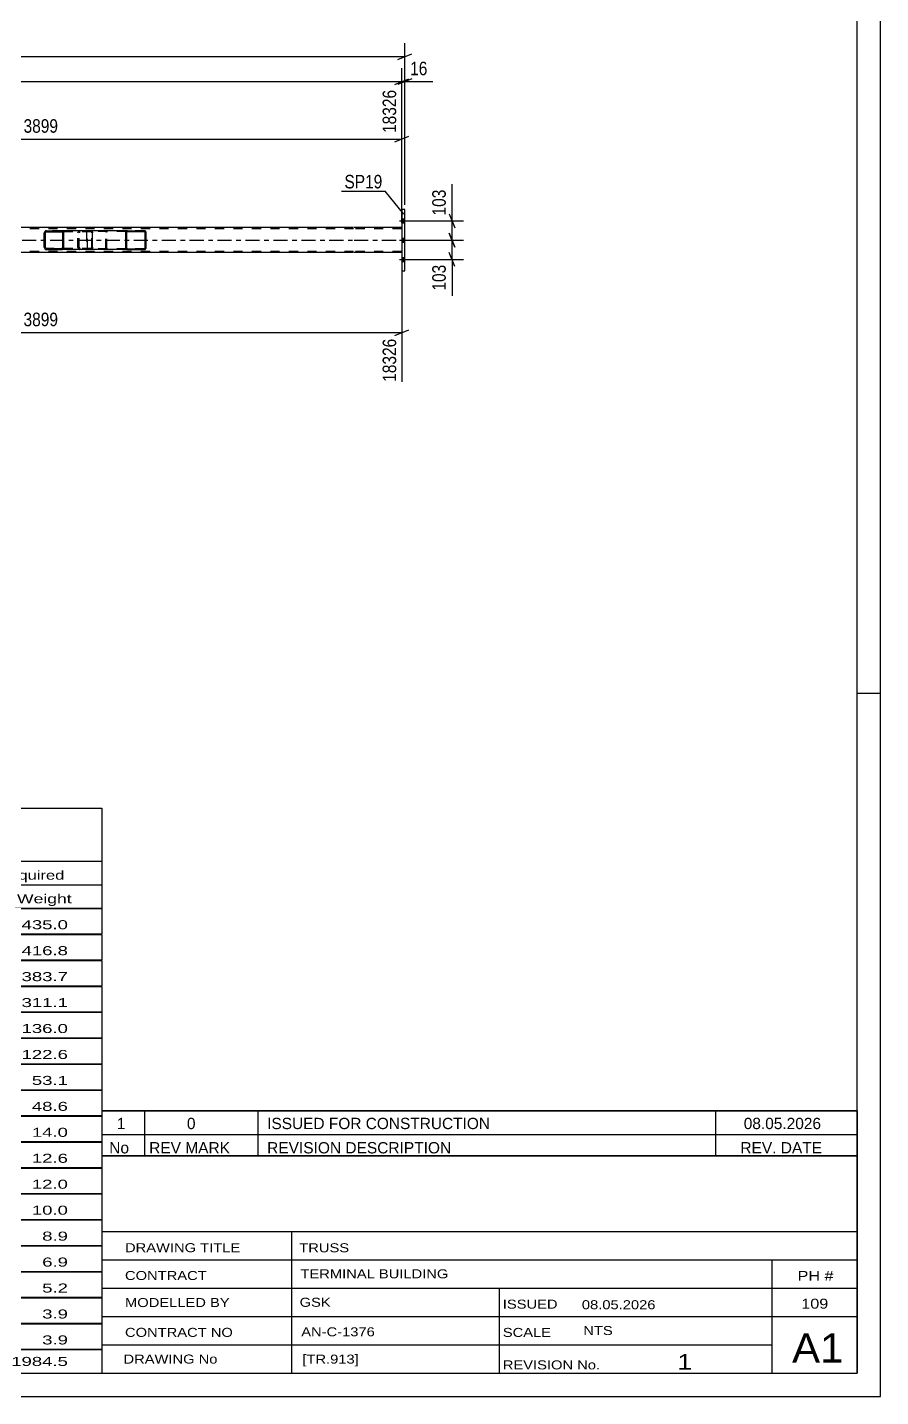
# Model space of a CAD drawing. Header units: millimetres. Extents: x 0 to 841, y 0 to 594.
# Drawn here: x 660.2 to 841, y 0 to 290.2 of the extents above; entities that cross this region are included whole.
import ezdxf

# ---------------------------------------------------------------- set-up
doc = ezdxf.new("R2010")
doc.units = ezdxf.units.MM
doc.linetypes.add('DXK_LINE_DOT2', pattern=[3.9198, 1.9599, -1.9599])
doc.linetypes.add('DXK_LINE_DOT3', pattern=[5.9187, 2.979, -0.9799, 0.9799, -0.9799])
doc.styles.add('Arial Narrow', font='ARIALN.TTF', dxfattribs={"height": 0.2})

# ---------------------------------------------------------------- blocks, each defined once
blk = doc.blocks.new('Unknown-318885239-1133')
at = {"color": 5, "linetype": 'Continuous'}
for p, q in [((841, 0), (841, 594)), ((836, 5), (836, 589)), ((841, 149), (836, 149)), ((5, 5), (836, 5)), ((0, 0), (841, 0))]:
    blk.add_line(p, q, dxfattribs=at)
blk = doc.blocks.new('Bolt-318885239-6133 - 6049')
at = {"linetype": 'Continuous'}
for points in [[(740.18, 248.77), (740.18, 249.65), (739.54, 249.65), (739.54, 248.77)], [(740.18, 248.77), (740.18, 249.65), (739.54, 249.65), (739.54, 248.77)], [(740.18, 248.77), (740.18, 249.65), (739.54, 249.65), (739.54, 248.77)], [(740.18, 244.67), (740.18, 245.55), (739.54, 245.55), (739.54, 244.67)], [(740.18, 244.67), (740.18, 245.55), (739.54, 245.55), (739.54, 244.67)], [(740.18, 240.57), (740.18, 241.45), (739.54, 241.45), (739.54, 240.57)], [(740.18, 240.57), (740.18, 241.45), (739.54, 241.45), (739.54, 240.57)], [(740.18, 240.57), (740.18, 241.45), (739.54, 241.45), (739.54, 240.57)]]:
    blk.add_hatch(color=1, dxfattribs=at).paths.add_polyline_path(points)
at = {"color": 1, "linetype": 'Continuous'}
for p, q in [((739.54, 249.65), (740.18, 249.65)), ((739.54, 249.65), (740.18, 249.65)), ((739.54, 249.65), (740.18, 249.65)), ((739.02, 249.21), (742.34, 249.21)), ((739.02, 249.21), (742.34, 249.21)), ((739.02, 249.21), (742.34, 249.21)), ((739.54, 248.77), (740.18, 248.77)), ((739.54, 248.77), (740.18, 248.77)), ((739.54, 248.77), (740.18, 248.77)), ((739.02, 245.11), (742.34, 245.11)), ((739.02, 245.11), (742.34, 245.11)), ((739.54, 245.55), (740.18, 245.55)), ((739.54, 245.55), (740.18, 245.55)), ((739.54, 244.67), (740.18, 244.67)), ((739.54, 244.67), (740.18, 244.67)), ((739.02, 241.01), (742.34, 241.01)), ((739.02, 241.01), (742.34, 241.01)), ((739.02, 241.01), (742.34, 241.01)), ((739.54, 241.45), (740.18, 241.45)), ((739.54, 241.45), (740.18, 241.45)), ((739.54, 241.45), (740.18, 241.45)), ((739.54, 240.57), (740.18, 240.57)), ((739.54, 240.57), (740.18, 240.57)), ((739.54, 240.57), (740.18, 240.57))]:
    blk.add_line(p, q, dxfattribs=at)
blk = doc.blocks.new('Part-318885239-6185 - 6049')
at = {"color": 2, "linetype": 'Continuous'}
for p, q in [((729.32, 247.75), (67.2, 247.75)), ((739.54, 247.75), (729.42, 247.75)), ((729.32, 242.47), (591.73, 242.47)), ((739.54, 242.47), (729.42, 242.47))]:
    blk.add_line(p, q, dxfattribs=at)
at = {"color": 7, "linetype": 'DXK_LINE_DOT2'}
for p, q in [((729.32, 247.51), (67.2, 247.51)), ((739.54, 247.51), (729.42, 247.51)), ((739.54, 247.75), (739.54, 242.47)), ((729.32, 242.71), (67.2, 242.71)), ((739.54, 242.71), (729.42, 242.71))]:
    blk.add_line(p, q, dxfattribs=at)
at = {"color": 7, "linetype": 'DXK_LINE_DOT3'}
for p, q in [((67.2, 245.11), (729.32, 245.11)), ((729.42, 245.11), (739.54, 245.11))]:
    blk.add_line(p, q, dxfattribs=at)
blk = doc.blocks.new('Part-318885239-6239 - 6049')
at = {"color": 2, "linetype": 'Continuous'}
for p, q in [((740.18, 251.61), (739.54, 251.61)), ((739.54, 251.61), (739.54, 238.61)), ((740.18, 238.61), (740.18, 251.61)), ((739.54, 238.61), (740.18, 238.61))]:
    blk.add_line(p, q, dxfattribs=at)
blk = doc.blocks.new('Part-318885239-6264 - 6049')
at = {"linetype": 'Continuous'}
h = blk.add_hatch(dxfattribs=at)
h.set_pattern_fill('', scale=0.7, style=0, pattern_type=0)
h.set_pattern_definition([(45, (685.323, 246.9116), (-1.57154, 1.57154), [])])
h.paths.add_polyline_path([(685.35, 246.79), (685.32, 246.91), (685.25, 247.02), (685.14, 247.08), (685.01, 247.11), (681.43, 247.11), (681.3, 247.08), (681.19, 247.02), (681.12, 246.91), (681.09, 246.79), (681.09, 243.43), (681.12, 243.31), (681.19, 243.2), (681.3, 243.13), (681.43, 243.11), (685.01, 243.11), (685.14, 243.13), (685.25, 243.2), (685.32, 243.31), (685.35, 243.43)])
h.paths.add_polyline_path([(685.17, 243.37), (685.13, 243.32), (685.07, 243.28), (685.01, 243.27), (681.43, 243.27), (681.37, 243.28), (681.31, 243.32), (681.28, 243.37), (681.26, 243.43), (681.26, 246.79), (681.28, 246.85), (681.31, 246.9), (681.37, 246.94), (681.43, 246.95), (685.01, 246.95), (685.07, 246.94), (685.13, 246.9), (685.17, 246.85), (685.18, 246.79), (685.18, 243.43)])
at = {"color": 7, "linetype": 'DXK_LINE_DOT2'}
for p, q in [((672.74, 246.79), (672.75, 246.81)), ((672.74, 246.79), (672.74, 243.43)), ((672.75, 246.81), (672.77, 246.91)), ((672.93, 246.85), (672.91, 246.79)), ((672.91, 243.43), (672.91, 246.79)), ((672.96, 246.9), (672.93, 246.85)), ((672.95, 247.08), (673.08, 247.11)), ((673.02, 246.94), (672.96, 246.9)), ((673.08, 246.95), (673.02, 246.94)), ((673.74, 247.11), (673.08, 247.11)), ((685.01, 246.95), (673.08, 246.95)), ((676.66, 247.11), (676.79, 247.08)), ((676.72, 246.94), (676.66, 246.95)), ((676.78, 246.9), (676.72, 246.94)), ((676.82, 246.85), (676.78, 246.9)), ((676.83, 246.79), (676.82, 246.85)), ((676.83, 243.43), (676.83, 246.79)), ((676.97, 246.91), (677, 246.79)), ((677, 243.43), (677, 246.79)), ((685.01, 247.11), (681.43, 247.11)), ((672.77, 243.31), (672.74, 243.43)), ((672.91, 243.43), (672.93, 243.37)), ((672.93, 243.37), (672.96, 243.32)), ((673.08, 243.11), (672.95, 243.13)), ((672.96, 243.32), (673.02, 243.28)), ((673.02, 243.28), (673.08, 243.27)), ((685.01, 243.27), (673.08, 243.27)), ((673.74, 243.11), (673.08, 243.11)), ((676.66, 243.27), (676.72, 243.28)), ((676.79, 243.13), (676.66, 243.11)), ((676.72, 243.28), (676.78, 243.32)), ((676.78, 243.32), (676.82, 243.37)), ((676.82, 243.37), (676.83, 243.43)), ((677, 243.43), (676.97, 243.31)), ((685.01, 243.11), (681.43, 243.11))]:
    blk.add_line(p, q, dxfattribs=at)
at = {"color": 2, "linetype": 'Continuous'}
for p, q in [((681.43, 247.11), (673.74, 247.11)), ((681.12, 246.91), (681.09, 246.79)), ((681.09, 243.43), (681.09, 246.79)), ((681.26, 246.79), (681.28, 246.85)), ((681.26, 243.43), (681.26, 246.79)), ((681.28, 246.85), (681.31, 246.9)), ((681.43, 247.11), (681.3, 247.08)), ((681.31, 246.9), (681.37, 246.94)), ((681.37, 246.94), (681.43, 246.95)), ((681.43, 247.11), (685.01, 247.11)), ((681.43, 246.95), (685.01, 246.95)), ((685.14, 247.08), (685.01, 247.11)), ((685.01, 246.95), (685.07, 246.94)), ((685.07, 246.94), (685.13, 246.9)), ((685.13, 246.9), (685.17, 246.85)), ((685.17, 246.85), (685.18, 246.79)), ((685.18, 243.43), (685.18, 246.79)), ((685.35, 246.79), (685.32, 246.91)), ((685.35, 243.43), (685.35, 246.79)), ((681.43, 243.11), (673.74, 243.11)), ((681.09, 243.43), (681.12, 243.31)), ((681.28, 243.37), (681.26, 243.43)), ((681.31, 243.32), (681.28, 243.37)), ((681.3, 243.13), (681.43, 243.11)), ((681.37, 243.28), (681.31, 243.32)), ((681.43, 243.27), (681.37, 243.28)), ((681.43, 243.27), (685.01, 243.27)), ((681.43, 243.11), (685.01, 243.11)), ((685.07, 243.28), (685.01, 243.27)), ((685.01, 243.11), (685.14, 243.13)), ((685.13, 243.32), (685.07, 243.28)), ((685.17, 243.37), (685.13, 243.32)), ((685.18, 243.43), (685.17, 243.37)), ((685.32, 243.31), (685.35, 243.43))]:
    blk.add_line(p, q, dxfattribs=at)
at = {"color": 7, "linetype": 'DXK_LINE_DOT2'}
for centre, start, end in [((673.07, 246.78), 110.7583, 155.68), ((676.67, 246.78), 24.32, 69.2417), ((673.07, 243.44), 204.32, 249.2417), ((676.67, 243.44), 290.7583, 335.68)]:
    blk.add_arc(centre, 0.331, start, end, dxfattribs=at)
at = {"color": 2, "linetype": 'Continuous'}
for centre, start, end in [((681.42, 246.78), 110.7583, 155.68), ((685.02, 246.78), 24.32, 69.2417), ((681.42, 243.44), 204.32, 249.2417), ((685.02, 243.44), 290.7583, 335.68)]:
    blk.add_arc(centre, 0.331, start, end, dxfattribs=at)
blk = doc.blocks.new('Part-318885239-6293 - 6049')
at = {"linetype": 'Continuous'}
h = blk.add_hatch(dxfattribs=at)
h.set_pattern_fill('', scale=0.7, style=0, pattern_type=0)
h.set_pattern_definition([(45, (667.8991, 246.8129), (-1.57154, 1.57154), [])])
h.paths.add_polyline_path([(667.94, 246.63), (667.9, 246.81), (667.79, 246.97), (667.63, 247.07), (667.43, 247.11), (664.25, 247.11), (664.06, 247.07), (663.89, 246.97), (663.79, 246.81), (663.75, 246.63), (663.75, 243.59), (663.79, 243.41), (663.89, 243.25), (664.06, 243.15), (664.25, 243.11), (667.43, 243.11), (667.63, 243.15), (667.79, 243.25), (667.9, 243.41), (667.94, 243.59)])
h.paths.add_polyline_path([(667.67, 243.5), (667.61, 243.42), (667.53, 243.37), (667.43, 243.35), (664.25, 243.35), (664.15, 243.37), (664.07, 243.42), (664.02, 243.5), (664, 243.59), (664, 246.63), (664.02, 246.72), (664.07, 246.8), (664.15, 246.85), (664.25, 246.87), (667.43, 246.87), (667.53, 246.85), (667.61, 246.8), (667.67, 246.72), (667.69, 246.63), (667.69, 243.59)])
at = {"color": 2, "linetype": 'Continuous'}
for p, q in [((663.79, 246.81), (663.75, 246.63)), ((664, 246.63), (664.02, 246.72)), ((664.02, 246.72), (664.07, 246.8)), ((664.25, 247.11), (664.06, 247.07)), ((664.07, 246.8), (664.15, 246.85)), ((664.15, 246.85), (664.25, 246.87)), ((664.25, 247.11), (667.43, 247.11)), ((664.25, 246.87), (667.43, 246.87)), ((673.74, 247.11), (667.43, 247.11)), ((667.63, 247.07), (667.43, 247.11)), ((667.43, 246.87), (667.53, 246.85)), ((667.53, 246.85), (667.61, 246.8)), ((667.61, 246.8), (667.67, 246.72)), ((667.67, 246.72), (667.69, 246.63)), ((667.94, 246.63), (667.9, 246.81)), ((673.74, 247.11), (673.84, 247.07)), ((673.84, 247.07), (673.93, 246.97)), ((673.93, 246.97), (673.99, 246.81)), ((673.99, 246.81), (674.01, 246.63)), ((663.75, 243.59), (663.75, 246.63)), ((664, 243.59), (664, 246.63)), ((667.69, 243.59), (667.69, 246.63)), ((667.94, 243.59), (667.94, 246.63)), ((674.01, 243.59), (674.01, 246.63)), ((663.75, 243.59), (663.79, 243.41)), ((664.02, 243.5), (664, 243.59)), ((664.07, 243.42), (664.02, 243.5)), ((664.06, 243.15), (664.25, 243.11)), ((664.15, 243.37), (664.07, 243.42)), ((664.25, 243.35), (664.15, 243.37)), ((664.25, 243.35), (667.43, 243.35)), ((664.25, 243.11), (667.43, 243.11)), ((667.53, 243.37), (667.43, 243.35)), ((667.43, 243.11), (667.63, 243.15)), ((673.74, 243.11), (667.43, 243.11)), ((667.61, 243.42), (667.53, 243.37)), ((667.67, 243.5), (667.61, 243.42)), ((667.69, 243.59), (667.67, 243.5)), ((667.9, 243.41), (667.94, 243.59)), ((673.84, 243.15), (673.74, 243.11)), ((673.93, 243.25), (673.84, 243.15)), ((673.99, 243.41), (673.93, 243.25)), ((674.01, 243.59), (673.99, 243.41))]:
    blk.add_line(p, q, dxfattribs=at)
at = {"color": 7, "linetype": 'DXK_LINE_DOT2'}
for p, q in [((667.43, 247.11), (664.25, 247.11)), ((673.74, 246.87), (664.25, 246.87)), ((670.9, 246.63), (670.94, 246.81)), ((671.17, 246.72), (671.15, 246.63)), ((671.22, 246.8), (671.17, 246.72)), ((671.21, 247.07), (671.4, 247.11)), ((671.22, 246.8), (671.24, 246.81)), ((671.24, 246.81), (671.3, 246.85)), ((671.3, 246.85), (671.4, 246.87)), ((672.74, 246.87), (672.74, 247.11)), ((673.79, 246.85), (673.74, 246.87)), ((673.83, 246.8), (673.79, 246.85)), ((673.86, 246.72), (673.83, 246.8)), ((673.87, 246.63), (673.86, 246.72)), ((670.9, 243.59), (670.9, 246.63)), ((671.15, 243.59), (671.15, 246.63)), ((673.87, 243.59), (673.87, 246.63)), ((673.74, 243.35), (664.25, 243.35)), ((667.43, 243.11), (664.25, 243.11)), ((670.94, 243.41), (670.9, 243.59)), ((671.15, 243.59), (671.17, 243.5)), ((671.17, 243.5), (671.22, 243.42)), ((671.4, 243.11), (671.21, 243.15)), ((671.22, 243.42), (671.24, 243.41)), ((671.24, 243.41), (671.3, 243.37)), ((671.3, 243.37), (671.4, 243.35)), ((672.74, 243.11), (672.74, 243.35)), ((673.74, 243.35), (673.79, 243.37)), ((673.79, 243.37), (673.83, 243.42)), ((673.83, 243.42), (673.86, 243.5)), ((673.86, 243.5), (673.87, 243.59))]:
    blk.add_line(p, q, dxfattribs=at)
at = {"color": 2, "linetype": 'Continuous'}
for centre, start, end in [((664.24, 246.61), 111.1941, 156.1506), ((667.45, 246.61), 23.8494, 68.8059), ((664.24, 243.6), 203.8494, 248.8059), ((667.45, 243.6), 291.1941, 336.1506)]:
    blk.add_arc(centre, 0.492, start, end, dxfattribs=at)
at = {"color": 7, "linetype": 'DXK_LINE_DOT2'}
for centre, start, end in [((671.39, 246.61), 111.1941, 156.1506), ((671.39, 243.6), 203.8494, 248.8059)]:
    blk.add_arc(centre, 0.492, start, end, dxfattribs=at)
blk = doc.blocks.new('StraightDimension-318885239-6466 - 6049')
at = {"color": 7, "linetype": 'Continuous'}
for p, q in [((739.54, 252.61), (739.54, 281.56)), ((56.98, 278.71), (739.54, 278.71)), ((738.04, 278.11), (741.04, 279.31))]:
    blk.add_line(p, q, dxfattribs=at)
blk = doc.blocks.new('StraightDimension-318885239-6476 - 6049')
at = {"color": 7, "linetype": 'Continuous'}
for p, q in [((739.54, 252.61), (739.54, 281.56)), ((740.18, 252.61), (740.18, 281.56)), ((738.04, 278.11), (741.04, 279.31)), ((741.68, 279.31), (738.68, 278.11)), ((739.54, 278.71), (740.18, 278.71))]:
    blk.add_line(p, q, dxfattribs=at)
at = {"color": 0}
blk.add_wipeout([(745.56, 279.46), (745.56, 283.66), (740.7, 283.66), (740.7, 279.46)], dxfattribs=at)
at = {"color": 7, "linetype": 'Continuous'}
blk.add_line((740.18, 278.71), (746.09, 278.71), dxfattribs=at)
blk.add_line((740.18, 278.71), (746.09, 278.71), dxfattribs=at)
at = {"color": 3, "style": 'Arial Narrow'}
blk.add_text('16', height=2.863, dxfattribs=at).set_placement((741.3, 280.06))
blk = doc.blocks.new('StraightDimension-318885239-6355 - 6049')
at = {"color": 7, "linetype": 'Continuous'}
for p, q in [((742.06, 245.11), (752.6, 245.11)), ((749.6, 246.61), (750.8, 243.61)), ((750.2, 241.01), (750.2, 245.11)), ((742.06, 241.01), (752.6, 241.01)), ((750.8, 239.51), (749.6, 242.51))]:
    blk.add_line(p, q, dxfattribs=at)
at = {"color": 0}
blk.add_wipeout([(749.45, 240.48), (745.25, 240.48), (745.25, 233.8), (749.45, 233.8)], dxfattribs=at)
at = {"color": 7, "linetype": 'Continuous'}
blk.add_line((750.2, 241.01), (750.2, 233.27), dxfattribs=at)
blk.add_line((750.2, 241.01), (750.2, 233.27), dxfattribs=at)
at = {"color": 3, "style": 'Arial Narrow'}
blk.add_text('103', height=2.863, rotation=90.0002, dxfattribs=at).set_placement((748.85, 234.4))
blk = doc.blocks.new('StraightDimension-318885239-6368 - 6049')
at = {"color": 7, "linetype": 'Continuous'}
for p, q in [((749.6, 250.71), (750.8, 247.71)), ((742.06, 249.21), (752.6, 249.21)), ((750.2, 245.11), (750.2, 249.21)), ((742.06, 245.11), (752.6, 245.11)), ((750.8, 243.61), (749.6, 246.61))]:
    blk.add_line(p, q, dxfattribs=at)
at = {"color": 0}
blk.add_wipeout([(749.45, 256.42), (745.25, 256.42), (745.25, 249.73), (749.45, 249.73)], dxfattribs=at)
at = {"color": 7, "linetype": 'Continuous'}
blk.add_line((750.2, 249.21), (750.2, 256.94), dxfattribs=at)
blk.add_line((750.2, 249.21), (750.2, 256.94), dxfattribs=at)
at = {"color": 3, "style": 'Arial Narrow'}
blk.add_text('103', height=2.863, rotation=90.0002, dxfattribs=at).set_placement((748.85, 250.33))
blk = doc.blocks.new('StraightDimension-318885239-6492 - 6049')
at = {"color": 7, "linetype": 'Continuous'}
for p, q in [((739.54, 241.47), (739.54, 215.08)), ((586.53, 233.07), (586.53, 215.08)), ((588.03, 226.12), (585.03, 224.92)), ((586.53, 225.52), (739.54, 225.52)), ((738.04, 224.92), (741.04, 226.12))]:
    blk.add_line(p, q, dxfattribs=at)
at = {"color": 0}
blk.add_wipeout([(667.29, 226.27), (667.29, 230.47), (658.78, 230.47), (658.78, 226.27)], dxfattribs=at)
at = {"color": 0, "linetype": 'Continuous'}
blk.add_wipeout([(738.94, 224.82), (734.74, 224.82), (734.74, 214.48), (738.94, 214.48)], dxfattribs=at)
at = {"color": 3, "style": 'Arial Narrow'}
blk.add_text('3899', height=2.863, dxfattribs=at).set_placement((659.38, 226.87))
at = {"color": 3, "linetype": 'Continuous', "style": 'Arial Narrow'}
blk.add_text('18326', height=2.863, rotation=90.0002, dxfattribs=at).set_placement((738.34, 215.08))
blk = doc.blocks.new('StraightDimension-318885239-6510 - 6049')
at = {"color": 7, "linetype": 'Continuous'}
for p, q in [((738.68, 283.42), (741.68, 284.62)), ((740.18, 252.61), (740.18, 286.87)), ((56.34, 284.02), (740.18, 284.02))]:
    blk.add_line(p, q, dxfattribs=at)
blk = doc.blocks.new('StraightDimension-318885239-6533 - 6049')
at = {"color": 7, "linetype": 'Continuous'}
for p, q in [((586.53, 256.37), (586.53, 276.96)), ((739.54, 248.75), (739.54, 276.96)), ((588.03, 267.12), (585.03, 265.92)), ((738.04, 265.92), (741.04, 267.12)), ((586.53, 266.52), (739.54, 266.52))]:
    blk.add_line(p, q, dxfattribs=at)
at = {"color": 0, "linetype": 'Continuous'}
blk.add_wipeout([(738.94, 277.56), (734.74, 277.56), (734.74, 267.22), (738.94, 267.22)], dxfattribs=at)
at = {"color": 0}
blk.add_wipeout([(667.29, 267.27), (667.29, 271.47), (658.78, 271.47), (658.78, 267.27)], dxfattribs=at)
at = {"color": 3, "linetype": 'Continuous', "style": 'Arial Narrow'}
blk.add_text('18326', height=2.863, rotation=90.0002, dxfattribs=at).set_placement((738.34, 267.82))
at = {"color": 3, "style": 'Arial Narrow'}
blk.add_text('3899', height=2.863, dxfattribs=at).set_placement((659.38, 267.87))
blk = doc.blocks.new('Unknown-318885239-11891')
at = {"color": 7, "linetype": 'Continuous'}
for p, q in [((516, 124.75), (676, 124.75)), ((516, 113.5), (516, 124.75)), ((676, 124.75), (676, 113.5)), ((516, 113.5), (676, 113.5)), ((516, 113.5), (516, 108.5)), ((676, 113.5), (676, 108.5)), ((516, 108.5), (676, 108.5)), ((516, 108.5), (516, 103.5)), ((540, 108.5), (540, 103.5)), ((575.5, 108.5), (575.5, 103.5)), ((601.5, 108.5), (601.5, 103.5)), ((614.5, 108.5), (614.5, 103.5)), ((632, 108.5), (632, 103.5)), ((654, 108.5), (654, 103.5)), ((676, 108.5), (676, 103.5)), ((516, 103.5), (676, 103.5)), ((516, 103.45), (516, 98.05)), ((516, 103.45), (676, 103.45)), ((540, 103.5), (540, 98)), ((575.5, 103.5), (575.5, 98)), ((601.5, 103.5), (601.5, 98)), ((614.5, 103.5), (614.5, 98)), ((632, 103.5), (632, 98)), ((654, 103.5), (654, 98)), ((676, 103.45), (676, 98.05)), ((516, 98.05), (676, 98.05)), ((516, 97.95), (516, 92.55)), ((516, 97.95), (676, 97.95)), ((540, 98), (540, 92.5)), ((575.5, 98), (575.5, 92.5)), ((601.5, 98), (601.5, 92.5)), ((614.5, 98), (614.5, 92.5)), ((632, 98), (632, 92.5)), ((654, 98), (654, 92.5)), ((676, 97.95), (676, 92.55)), ((516, 92.55), (676, 92.55)), ((516, 92.45), (516, 87.05)), ((516, 92.45), (676, 92.45)), ((540, 92.5), (540, 87)), ((575.5, 92.5), (575.5, 87)), ((601.5, 92.5), (601.5, 87)), ((614.5, 92.5), (614.5, 87)), ((632, 92.5), (632, 87)), ((654, 92.5), (654, 87)), ((676, 92.45), (676, 87.05)), ((516, 87.05), (676, 87.05)), ((516, 86.95), (516, 81.55)), ((516, 86.95), (676, 86.95)), ((540, 87), (540, 81.5)), ((575.5, 87), (575.5, 81.5)), ((601.5, 87), (601.5, 81.5)), ((614.5, 87), (614.5, 81.5)), ((632, 87), (632, 81.5)), ((654, 87), (654, 81.5)), ((676, 86.95), (676, 81.55)), ((516, 81.55), (676, 81.55)), ((516, 81.45), (516, 76.05)), ((516, 81.45), (676, 81.45)), ((540, 81.5), (540, 76)), ((575.5, 81.5), (575.5, 76)), ((601.5, 81.5), (601.5, 76)), ((614.5, 81.5), (614.5, 76)), ((632, 81.5), (632, 76)), ((654, 81.5), (654, 76)), ((676, 81.45), (676, 76.05)), ((516, 76.05), (676, 76.05)), ((516, 75.95), (516, 70.55)), ((516, 75.95), (676, 75.95)), ((540, 76), (540, 70.5)), ((575.5, 76), (575.5, 70.5)), ((601.5, 76), (601.5, 70.5)), ((614.5, 76), (614.5, 70.5)), ((632, 76), (632, 70.5)), ((654, 76), (654, 70.5)), ((676, 75.95), (676, 70.55)), ((516, 70.55), (676, 70.55)), ((516, 70.45), (516, 65.05)), ((516, 70.45), (676, 70.45)), ((540, 70.5), (540, 65)), ((575.5, 70.5), (575.5, 65)), ((601.5, 70.5), (601.5, 65)), ((614.5, 70.5), (614.5, 65)), ((632, 70.5), (632, 65)), ((654, 70.5), (654, 65)), ((676, 70.45), (676, 65.05)), ((516, 65.05), (676, 65.05)), ((516, 64.95), (516, 59.55)), ((516, 64.95), (676, 64.95)), ((540, 65), (540, 59.5)), ((575.5, 65), (575.5, 59.5)), ((601.5, 65), (601.5, 59.5)), ((614.5, 65), (614.5, 59.5)), ((632, 65), (632, 59.5)), ((654, 65), (654, 59.5)), ((676, 64.95), (676, 59.55)), ((516, 59.55), (676, 59.55)), ((516, 59.45), (516, 54.05)), ((516, 59.45), (676, 59.45)), ((540, 59.5), (540, 54)), ((575.5, 59.5), (575.5, 54)), ((601.5, 59.5), (601.5, 54)), ((614.5, 59.5), (614.5, 54)), ((632, 59.5), (632, 54)), ((654, 59.5), (654, 54)), ((676, 59.45), (676, 54.05)), ((516, 54.05), (676, 54.05)), ((516, 53.95), (516, 48.55)), ((516, 53.95), (676, 53.95)), ((540, 54), (540, 48.5)), ((575.5, 54), (575.5, 48.5)), ((601.5, 54), (601.5, 48.5)), ((614.5, 54), (614.5, 48.5)), ((632, 54), (632, 48.5)), ((654, 54), (654, 48.5)), ((676, 53.95), (676, 48.55)), ((516, 48.55), (676, 48.55)), ((516, 48.45), (516, 43.05)), ((516, 48.45), (676, 48.45)), ((540, 48.5), (540, 43)), ((575.5, 48.5), (575.5, 43)), ((601.5, 48.5), (601.5, 43)), ((614.5, 48.5), (614.5, 43)), ((632, 48.5), (632, 43)), ((654, 48.5), (654, 43)), ((676, 48.45), (676, 43.05)), ((516, 43.05), (676, 43.05)), ((516, 42.95), (516, 37.55)), ((516, 42.95), (676, 42.95)), ((540, 43), (540, 37.5)), ((575.5, 43), (575.5, 37.5)), ((601.5, 43), (601.5, 37.5)), ((614.5, 43), (614.5, 37.5)), ((632, 43), (632, 37.5)), ((654, 43), (654, 37.5)), ((676, 42.95), (676, 37.55)), ((516, 37.55), (676, 37.55)), ((516, 37.45), (516, 32.05)), ((516, 37.45), (676, 37.45)), ((540, 37.5), (540, 32)), ((575.5, 37.5), (575.5, 32)), ((601.5, 37.5), (601.5, 32)), ((614.5, 37.5), (614.5, 32)), ((632, 37.5), (632, 32)), ((654, 37.5), (654, 32)), ((676, 37.45), (676, 32.05)), ((516, 32.05), (676, 32.05)), ((516, 31.95), (516, 26.55)), ((516, 31.95), (676, 31.95)), ((540, 32), (540, 26.5)), ((575.5, 32), (575.5, 26.5)), ((601.5, 32), (601.5, 26.5)), ((614.5, 32), (614.5, 26.5)), ((632, 32), (632, 26.5)), ((654, 32), (654, 26.5)), ((676, 31.95), (676, 26.55)), ((516, 26.55), (676, 26.55)), ((516, 26.45), (516, 21.05)), ((516, 26.45), (676, 26.45)), ((540, 26.5), (540, 21)), ((575.5, 26.5), (575.5, 21)), ((601.5, 26.5), (601.5, 21)), ((614.5, 26.5), (614.5, 21)), ((632, 26.5), (632, 21)), ((654, 26.5), (654, 21)), ((676, 26.45), (676, 21.05)), ((516, 21.05), (676, 21.05)), ((516, 20.95), (516, 15.55)), ((516, 20.95), (676, 20.95)), ((540, 21), (540, 15.5)), ((575.5, 21), (575.5, 15.5)), ((601.5, 21), (601.5, 15.5)), ((614.5, 21), (614.5, 15.5)), ((632, 21), (632, 15.5)), ((654, 21), (654, 15.5)), ((676, 20.95), (676, 15.55)), ((516, 15.55), (676, 15.55)), ((516, 15.45), (516, 10.05)), ((516, 15.45), (676, 15.45)), ((540, 15.5), (540, 10)), ((575.5, 15.5), (575.5, 10)), ((601.5, 15.5), (601.5, 10)), ((614.5, 15.5), (614.5, 10)), ((632, 15.5), (632, 10)), ((654, 15.5), (654, 10)), ((676, 15.45), (676, 10.05)), ((516, 10.05), (676, 10.05)), ((516, 10), (676, 10)), ((516, 10), (516, 5)), ((632, 10), (632, 5)), ((654, 10), (654, 5)), ((676, 10), (676, 5)), ((516, 5), (676, 5))]:
    blk.add_line(p, q, dxfattribs=at)
at = {"color": 7, "style": 'Arial Narrow'}
for s, height, width, p in [('GENERAL NOTES & WELD DETAILS :', 2.8633, 1.4, (517.15, 117.06)), ('REFER TYP DRAWING TYP-01', 1.9089, 1.6, (600.7, 117.16)), ("MATERIAL LIST FOR ASSEMBLY MK'D", 1.9089, 1.6, (517.15, 109.56)), ('TR913', 1.909, 1.794707, (609.9, 109.47)), ('3', 1.91, 1.794707, (638.08, 109.56)), ('No. Required', 1.9089, 1.6, (647.41, 109.56)), ('Mark', 1.909, 1.7, (517.34, 104.5)), ('Profile', 1.909, 1.7, (550.41, 104.5)), ('Material', 1.909, 1.7, (580.54, 104.56)), ('No.', 1.909, 1.7, (605.5, 104.56)), ('Length', 1.909, 1.7, (616, 104.56)), ('Area', 1.909, 1.7, (638.5, 104.56)), ('Weight', 1.909, 1.7, (658, 104.56))]:
    blk.add_text(s, height=height, dxfattribs=dict(at, width=width)).set_placement(p)
at = {"color": 7, "linetype": 'Continuous', "style": 'Arial Narrow'}
for s, height, width, p in [('BC181', 1.909, 1.794707, (517.5, 99.06)), ('SHS132*6', 1.909, 1.794707, (542, 99.06)), ('E350', 1.909, 1.794707, (581.74, 99.06)), ('1', 1.91, 1.794707, (605.86, 99.06)), ('18326', 1.909, 1.794707, (616.4, 99.06)), ('9.7', 1.909, 1.794707, (642.32, 99.06)), ('435.0', 1.909, 1.794707, (658.96, 99.06)), ('TR913', 1.909, 1.794707, (517.5, 93.56)), ('SHS100*8', 1.909, 1.794707, (542, 93.56)), ('E350', 1.909, 1.794707, (581.74, 93.56)), ('1', 1.91, 1.794707, (605.86, 93.56)), ('18034', 1.909, 1.794707, (616.4, 93.56)), ('7.2', 1.909, 1.794707, (642.32, 93.56)), ('416.8', 1.909, 1.794707, (658.96, 93.56)), ('M177', 1.909, 1.794707, (517.5, 88.06)), ('SHS100*6', 1.909, 1.794707, (542, 88.06)), ('E350', 1.909, 1.794707, (581.74, 88.06)), ('7', 1.91, 1.794707, (605.86, 88.06)), ('3167', 1.909, 1.794707, (618.58, 88.06)), ('1.2', 1.909, 1.794707, (642.32, 88.06)), ('383.7', 1.909, 1.794707, (658.96, 88.06)), ('M196', 1.909, 1.794707, (517.5, 82.56)), ('SHS100*4', 1.909, 1.794707, (542, 82.56)), ('E350', 1.909, 1.794707, (581.74, 82.56)), ('8', 1.91, 1.794707, (605.86, 82.56)), ('3261', 1.909, 1.794707, (618.58, 82.56)), ('1.3', 1.909, 1.794707, (642.32, 82.56)), ('311.1', 1.909, 1.794707, (658.96, 82.56)), ('SP20', 1.909, 1.794707, (517.5, 77.06)), ('PL20*380', 1.909, 1.794707, (542, 77.06)), ('E350', 1.909, 1.794707, (581.74, 77.06)), ('6', 1.91, 1.794707, (605.86, 77.06)), ('380', 1.909, 1.794707, (620.77, 77.06)), ('0.3', 1.909, 1.794707, (642.32, 77.06)), ('136.0', 1.909, 1.794707, (658.96, 77.06)), ('PL581', 1.909, 1.794707, (517.5, 71.56)), ('PL12*300', 1.909, 1.794707, (542, 71.56)), ('E350', 1.909, 1.794707, (581.74, 71.56)), ('14', 1.909, 1.794707, (604.76, 71.56)), ('310', 1.909, 1.794707, (620.77, 71.56)), ('0.2', 1.909, 1.794707, (642.32, 71.56)), ('122.6', 1.909, 1.794707, (658.96, 71.56)), ('SP19', 1.909, 1.794707, (517.5, 66.06)), ('PL16*325', 1.909, 1.794707, (542, 66.06)), ('E350', 1.909, 1.794707, (581.74, 66.06)), ('4', 1.91, 1.794707, (605.86, 66.06)), ('325', 1.909, 1.794707, (620.77, 66.06)), ('0.2', 1.909, 1.794707, (642.32, 66.06)), ('53.1', 1.909, 1.794707, (661.14, 66.06)), ('M1362', 1.909, 1.794707, (517.5, 60.56)), ('RHS100*100*6', 1.9089, 1.794707, (542, 60.56)), ('E350', 1.909, 1.794707, (581.74, 60.56)), ('14', 1.909, 1.794707, (604.76, 60.56)), ('196', 1.909, 1.794707, (620.77, 60.56)), ('0.1', 1.909, 1.794707, (642.32, 60.56)), ('48.6', 1.909, 1.794707, (661.14, 60.56)), ('TB74', 1.909, 1.794707, (517.5, 55.06)), ('RHS150*110*6', 1.9089, 1.794707, (542, 55.06)), ('E350', 1.909, 1.794707, (581.74, 55.06)), ('3', 1.91, 1.794707, (605.86, 55.06)), ('200', 1.909, 1.794707, (620.77, 55.06)), ('0.1', 1.909, 1.794707, (642.32, 55.06)), ('14.0', 1.909, 1.794707, (661.14, 55.06)), ('TB48', 1.909, 1.794707, (517.5, 49.56)), ('RHS150*110*6', 1.9089, 1.794707, (542, 49.56)), ('E350', 1.909, 1.794707, (581.74, 49.56)), ('3', 1.91, 1.794707, (605.86, 49.56)), ('180', 1.909, 1.794707, (620.77, 49.56)), ('0.1', 1.909, 1.794707, (642.32, 49.56)), ('12.6', 1.909, 1.794707, (661.14, 49.56)), ('PL538', 1.909, 1.794707, (517.5, 44.06)), ('PL10*150', 1.909, 1.794707, (542, 44.06)), ('E350', 1.909, 1.794707, (581.74, 44.06)), ('6', 1.91, 1.794707, (605.86, 44.06)), ('170', 1.909, 1.794707, (620.77, 44.06)), ('0.1', 1.909, 1.794707, (642.32, 44.06)), ('12.0', 1.909, 1.794707, (661.14, 44.06)), ('ST33', 1.909, 1.794707, (517.5, 38.56)), ('PL8*100', 1.909, 1.794707, (542, 38.56)), ('E350', 1.909, 1.794707, (581.74, 38.56)), ('24', 1.909, 1.794707, (604.76, 38.56)), ('135', 1.909, 1.794707, (620.77, 38.56)), ('0.0', 1.909, 1.794707, (642.32, 38.56)), ('10.0', 1.909, 1.794707, (661.14, 38.56)), ('ST32', 1.909, 1.794707, (517.5, 33.06)), ('PL8*100', 1.909, 1.794707, (542, 33.06)), ('E350', 1.909, 1.794707, (581.74, 33.06)), ('24', 1.909, 1.794707, (604.76, 33.06)), ('121', 1.909, 1.794707, (620.77, 33.06)), ('0.0', 1.909, 1.794707, (642.32, 33.06)), ('8.9', 1.909, 1.794707, (663.33, 33.06)), ('M1545', 1.909, 1.794707, (517.5, 27.56)), ('RHS100*100*6', 1.9089, 1.794707, (542, 27.56)), ('E350', 1.909, 1.794707, (581.74, 27.56)), ('2', 1.91, 1.794707, (605.86, 27.56)), ('196', 1.909, 1.794707, (620.77, 27.56)), ('0.1', 1.909, 1.794707, (642.32, 27.56)), ('6.9', 1.909, 1.794707, (663.33, 27.56)), ('PL780', 1.909, 1.794707, (517.5, 22.06)), ('PL12*120', 1.909, 1.794707, (542, 22.06)), ('E350', 1.909, 1.794707, (581.74, 22.06)), ('2', 1.91, 1.794707, (605.86, 22.06)), ('230', 1.909, 1.794707, (620.77, 22.06)), ('0.1', 1.909, 1.794707, (642.32, 22.06)), ('5.2', 1.909, 1.794707, (663.33, 22.06)), ('M1450', 1.909, 1.794707, (517.5, 16.56)), ('RHS100*100*6', 1.9089, 1.794707, (542, 16.56)), ('E350', 1.909, 1.794707, (581.74, 16.56)), ('1', 1.91, 1.794707, (605.86, 16.56)), ('220', 1.909, 1.794707, (620.77, 16.56)), ('0.1', 1.909, 1.794707, (642.32, 16.56)), ('3.9', 1.909, 1.794707, (663.33, 16.56)), ('M1535', 1.909, 1.794707, (517.5, 11.06)), ('RHS100*100*6', 1.9089, 1.794707, (542, 11.06)), ('E350', 1.909, 1.794707, (581.74, 11.06)), ('1', 1.91, 1.794707, (605.86, 11.06)), ('220', 1.909, 1.794707, (620.77, 11.06)), ('0.1', 1.909, 1.794707, (642.32, 11.06)), ('3.9', 1.909, 1.794707, (663.33, 11.06)), ('Total', 1.909, 1.7, (618.33, 6.5)), ('44.9', 1.909, 1.794707, (639.64, 6.5)), ('1984.5', 1.909, 1.794707, (656.77, 6.5))]:
    blk.add_text(s, height=height, dxfattribs=dict(at, width=width)).set_placement(p)
blk = doc.blocks.new('Unknown-318885239-11890')
at = {"color": 7, "linetype": 'Continuous'}
for p, q in [((676, 51.05), (676, 5)), ((676, 51.05), (836, 51.05)), ((836, 51), (836, 5)), ((676, 35), (836, 35)), ((716.14, 35), (716.14, 5)), ((818, 5.05), (818, 29.05)), ((676, 29), (836, 29)), ((676, 23), (836, 23)), ((760.14, 23), (760.14, 5)), ((676, 17), (836, 17)), ((676, 11), (818, 11)), ((676, 5), (836, 5))]:
    blk.add_line(p, q, dxfattribs=at)
at = {"color": 7, "style": 'Arial Narrow'}
for s, height, width, p in [('DRAWING TITLE', 1.9089, 1.425378, (680.88, 30.61)), ('TRUSS', 1.909, 1.425378, (717.81, 30.59)), ('CONTRACT', 1.909, 1.425378, (680.88, 24.71)), ('TERMINAL BUILDING', 1.9089, 1.425378, (718.06, 25.07)), ('MODELLED BY', 1.9089, 1.425378, (680.88, 18.98)), ('GSK', 1.909, 1.425378, (717.88, 19.04)), ('ISSUED', 1.909, 1.425378, (760.94, 18.64)), ('08.05.2026', 1.909, 1.425378, (777.69, 18.52)), ('CONTRACT NO', 1.9089, 1.425378, (680.88, 12.66)), ('AN-C-1376', 1.909, 1.425378, (718.23, 12.78)), ('SCALE', 1.909, 1.425378, (760.94, 12.65)), ('A1', 6.204, 1.25, (822.24, 7.2)), ('DRAWING No', 1.909, 1.425378, (680.56, 7)), ('[TR.913]', 1.909, 1.425378, (718.46, 6.99)), ('1', 3.34, 1.5, (797.91, 5.68)), ('REVISION No.', 1.9089, 1.425378, (760.94, 5.77))]:
    blk.add_text(s, height=height, dxfattribs=dict(at, width=width)).set_placement(p)
at = {"color": 7, "linetype": 'Continuous', "style": 'Arial Narrow'}
for s, height, width, p in [('PH #', 2.1, 1.42538, (823.4, 24.55)), ('109', 2.1, 1.42538, (824.19, 18.65)), ('NTS', 1.909, 1.425378, (778, 13.05))]:
    blk.add_text(s, height=height, dxfattribs=dict(at, width=width)).set_placement(p)
blk = doc.blocks.new('Unknown-318885239-11893')
at = {"color": 7, "linetype": 'Continuous'}
for p, q in [((676, 60.55), (836, 60.55)), ((836, 60.55), (676, 60.55)), ((676, 60.55), (676, 55.55)), ((685, 60.55), (685, 55.55)), ((709, 60.55), (709, 55.55)), ((806, 60.55), (806, 55.55)), ((836, 60.55), (836, 55.55)), ((676, 55.55), (836, 55.55)), ((676, 55.55), (676, 51.05)), ((676, 55.55), (836, 55.55)), ((685, 55.55), (685, 51.05)), ((709, 55.55), (709, 51.05)), ((806, 55.55), (806, 51.05)), ((836, 55.55), (836, 51.05)), ((836, 51.05), (676, 51.05))]:
    blk.add_line(p, q, dxfattribs=at)
at = {"color": 7, "linetype": 'Continuous', "style": 'Arial Narrow'}
for s, height, width, p in [('1', 2.39, 1.196471, (679.16, 56.7)), ('0', 2.39, 1.196471, (694, 56.7)), ('ISSUED FOR CONSTRUCTION', 2.3861, 1.196471, (711, 56.7)), ('08.05.2026', 2.386, 1.196471, (812, 56.7)), ('No', 2.386, 1.2, (677.54, 51.55)), ('REV MARK', 2.386, 1.2, (686, 51.55)), ('REVISION DESCRIPTION', 2.3861, 1.2, (711, 51.55)), ('REV. DATE', 2.386, 1.2, (811.28, 51.55))]:
    blk.add_text(s, height=height, dxfattribs=dict(at, width=width)).set_placement(p)
blk = doc.blocks.new('Mark-318885239-6235 - 6049')
at = {"color": 0}
blk.add_wipeout([(735.41, 256.07), (735.41, 259.07), (727.38, 259.07), (727.38, 256.07)], dxfattribs=at)
blk.add_wipeout([(735.41, 256.07), (735.41, 259.07), (727.38, 259.07), (727.38, 256.07)], dxfattribs=at)
at = {"color": 30, "linetype": 'Continuous'}
for p in [(726.78, 255.47), (739.95, 250.64)]:
    blk.add_line(p, (736.01, 255.47), dxfattribs=at)
at = {"color": 3, "style": 'Arial Narrow'}
blk.add_text('SP19', height=2.863, dxfattribs=at).set_placement((727.38, 256.07))

msp = doc.modelspace()

# ---------------------------------------------------------------- block references
for name in ['Unknown-318885239-1133', 'Bolt-318885239-6133 - 6049', 'Part-318885239-6239 - 6049', 'Part-318885239-6185 - 6049', 'Part-318885239-6293 - 6049', 'Part-318885239-6264 - 6049', 'Unknown-318885239-11891', 'Unknown-318885239-11893', 'Unknown-318885239-11890']:
    msp.add_blockref(name, (0, 0))

# ---------------------------------------------------------------- next in the draw order: block references
for name in ['StraightDimension-318885239-6466 - 6049', 'StraightDimension-318885239-6355 - 6049']:
    msp.add_blockref(name, (0, 0))

# ---------------------------------------------------------------- next in the draw order: block references
for name in ['StraightDimension-318885239-6476 - 6049', 'StraightDimension-318885239-6492 - 6049']:
    msp.add_blockref(name, (0, 0))

# ---------------------------------------------------------------- next in the draw order: block references
msp.add_blockref('StraightDimension-318885239-6368 - 6049', (0, 0))

# ---------------------------------------------------------------- next in the draw order: block references
msp.add_blockref('StraightDimension-318885239-6510 - 6049', (0, 0))

# ---------------------------------------------------------------- next in the draw order: block references
msp.add_blockref('StraightDimension-318885239-6533 - 6049', (0, 0))

# ---------------------------------------------------------------- next in the draw order: block references
msp.add_blockref('Mark-318885239-6235 - 6049', (0, 0))

doc.saveas('drawing.dxf')
